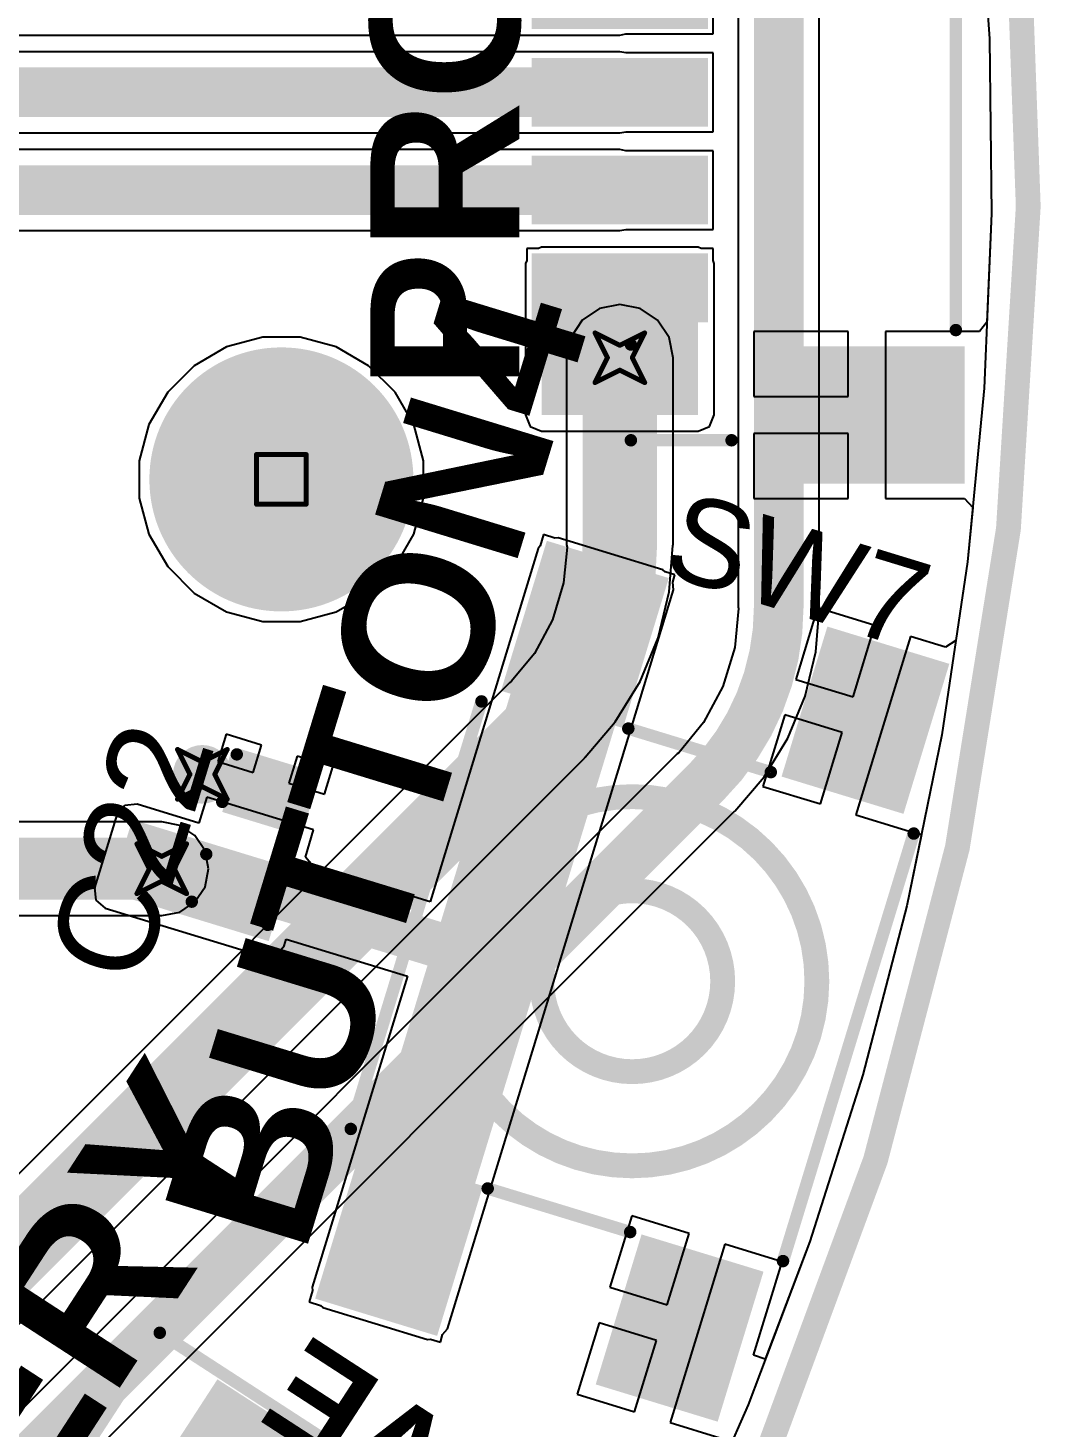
# Model space of a CAD drawing. Header units: inches. Extents: x -5 to 426, y -53 to 116.
# Drawn here: x 51.43 to 61.79, y -32.36 to -18.04 of the extents above; entities that cross this region are included whole.
import ezdxf

# ---------------------------------------------------------------- set-up
doc = ezdxf.new("R2010")
doc.units = ezdxf.units.IN
for name, color, linetype in [('Board Outline', 216, 'Continuous'), ('Bottom Layer', 5, 'Continuous'), ('Bottom Solder', 6, 'Continuous'), ('Drill Drawing', 1, 'Continuous'), ('Multi-Layer', 9, 'Continuous'), ('Pad Holes', 156, 'Continuous'), ('Top Layer', 1, 'Continuous'), ('Top Overlay', 2, 'Continuous'), ('Top Paste', 8, 'Continuous'), ('Top Solder', 216, 'Continuous'), ('Via Holes', 16, 'Continuous')]:
    doc.layers.add(name, color=color, linetype=linetype)
doc.styles.add('Arial', font='', dxfattribs={"height": 0.2})
doc.styles.add('Arial_Bold', font='', dxfattribs={"height": 0.2})
doc.styles.get('Arial').set_extended_font_data('Arial')
doc.styles.get('Arial_Bold').set_extended_font_data('Arial', bold=True)

# ---------------------------------------------------------------- blocks, each defined once
blk = doc.blocks.new('TS_1109S_B_J__19')
at = {"layer": 'Top Layer'}
for points in [[(-3.95, 2.05), (-2.55, 2.05), (-2.55, 0.95), (-3.95, 0.95)], [(2.55, 2.05), (3.95, 2.05), (3.95, 0.95), (2.55, 0.95)], [(-3.95, -0.95), (-2.55, -0.95), (-2.55, -2.05), (-3.95, -2.05)], [(2.55, -0.95), (3.95, -0.95), (3.95, -2.05), (2.55, -2.05)]]:
    blk.add_hatch(color=1, dxfattribs=at).paths.add_polyline_path(points)
at = {"layer": 'Top Paste'}
for points in [[(-3.95, 2.05), (-2.55, 2.05), (-2.55, 0.95), (-3.95, 0.95)], [(2.55, 2.05), (3.95, 2.05), (3.95, 0.95), (2.55, 0.95)], [(-3.95, -0.95), (-2.55, -0.95), (-2.55, -2.05), (-3.95, -2.05)], [(2.55, -0.95), (3.95, -0.95), (3.95, -2.05), (2.55, -2.05)]]:
    blk.add_hatch(color=8, dxfattribs=at).paths.add_polyline_path(points)
at = {"layer": 'Top Solder'}
for points in [[(-4.052, 2.152), (-2.448, 2.152), (-2.448, 0.848), (-4.052, 0.848)], [(2.448, 2.152), (4.052, 2.152), (4.052, 0.848), (2.448, 0.848)], [(-4.052, -0.848), (-2.448, -0.848), (-2.448, -2.152), (-4.052, -2.152)], [(2.448, -0.848), (4.052, -0.848), (4.052, -2.152), (2.448, -2.152)]]:
    blk.add_hatch(color=216, dxfattribs=at).paths.add_polyline_path(points)
at = {"layer": 'Top Overlay'}
for points in [[(-2.286, 2.311, 0.127, 0.127, 0), (2.286, 2.311, 0.127, 0.127, 0)], [(-2.459, 0.794, 0.127, 0.127, 0), (-2.459, -0.73, 0.127, 0.127, 0)], [(2.459, 0.794, 0.127, 0.127, 0), (2.459, -0.73, 0.127, 0.127, 0)], [(-2.286, -2.311, 0.127, 0.127, 0), (2.286, -2.311, 0.127, 0.127, 0)]]:
    blk.add_lwpolyline(points, format="xyseb", dxfattribs=at)
for points in [[(-2.318, 2.311, 0.0635, 0.0635, 1), (-2.254, 2.311, 0.0635, 0.0635, 1)], [(2.254, 2.311, 0.0635, 0.0635, 1), (2.318, 2.311, 0.0635, 0.0635, 1)], [(1.888, 0, 0.254, 0.254, 1), (-1.888, 0, 0.254, 0.254, 1)], [(0.925, 0, 0.254, 0.254, 1), (-0.925, 0, 0.254, 0.254, 1)], [(-2.491, 0.794, 0.0635, 0.0635, 1), (-2.427, 0.794, 0.0635, 0.0635, 1)], [(2.427, 0.794, 0.0635, 0.0635, 1), (2.491, 0.794, 0.0635, 0.0635, 1)], [(-1.951, 0, 0.127, 0.127, 1), (-1.824, 0, 0.127, 0.127, 1)], [(-0.988, 0, 0.127, 0.127, 1), (-0.861, 0, 0.127, 0.127, 1)], [(0.861, 0, 0.127, 0.127, 1), (0.988, 0, 0.127, 0.127, 1)], [(1.824, 0, 0.127, 0.127, 1), (1.951, 0, 0.127, 0.127, 1)], [(-2.491, -0.73, 0.0635, 0.0635, 1), (-2.427, -0.73, 0.0635, 0.0635, 1)], [(2.427, -0.73, 0.0635, 0.0635, 1), (2.491, -0.73, 0.0635, 0.0635, 1)], [(-2.318, -2.311, 0.0635, 0.0635, 1), (-2.254, -2.311, 0.0635, 0.0635, 1)], [(2.254, -2.311, 0.0635, 0.0635, 1), (2.318, -2.311, 0.0635, 0.0635, 1)]]:
    blk.add_lwpolyline(points, format="xyseb", close=True, dxfattribs=at)
blk = doc.blocks.new('V________T______88')
at = {"layer": 'Top Layer'}
for points in [[(-4.4, 2.162), (-3.2, 2.162), (-3.2, 0.362), (-4.4, 0.362)], [(3.2, 2.162), (4.4, 2.162), (4.4, 0.362), (3.2, 0.362)], [(-2.75, -0.463), (-2.25, -0.463), (-2.25, -2.063), (-2.75, -2.063)], [(-1.75, -0.463), (-1.25, -0.463), (-1.25, -2.063), (-1.75, -2.063)], [(-0.75, -0.463), (-0.25, -0.463), (-0.25, -2.063), (-0.75, -2.063)], [(0.25, -0.463), (0.75, -0.463), (0.75, -2.063), (0.25, -2.063)], [(1.25, -0.463), (1.75, -0.463), (1.75, -2.063), (1.25, -2.063)], [(2.25, -0.463), (2.75, -0.463), (2.75, -2.063), (2.25, -2.063)]]:
    blk.add_hatch(color=1, dxfattribs=at).paths.add_polyline_path(points)
at = {"layer": 'Top Paste'}
for points in [[(-4.4, 2.162), (-3.2, 2.162), (-3.2, 0.362), (-4.4, 0.362)], [(3.2, 2.162), (4.4, 2.162), (4.4, 0.362), (3.2, 0.362)], [(-2.75, -0.463), (-2.25, -0.463), (-2.25, -2.063), (-2.75, -2.063)], [(-1.75, -0.463), (-1.25, -0.463), (-1.25, -2.063), (-1.75, -2.063)], [(-0.75, -0.463), (-0.25, -0.463), (-0.25, -2.063), (-0.75, -2.063)], [(0.25, -0.463), (0.75, -0.463), (0.75, -2.063), (0.25, -2.063)], [(1.25, -0.463), (1.75, -0.463), (1.75, -2.063), (1.25, -2.063)], [(2.25, -0.463), (2.75, -0.463), (2.75, -2.063), (2.25, -2.063)]]:
    blk.add_hatch(color=8, dxfattribs=at).paths.add_polyline_path(points)
at = {"layer": 'Top Solder'}
for points in [[(-4.502, 2.264), (-3.098, 2.264), (-3.098, 0.261), (-4.502, 0.261)], [(3.098, 2.264), (4.502, 2.264), (4.502, 0.261), (3.098, 0.261)], [(-2.852, -0.361), (-2.148, -0.361), (-2.148, -2.164), (-2.852, -2.164)], [(-1.852, -0.361), (-1.148, -0.361), (-1.148, -2.164), (-1.852, -2.164)], [(-0.852, -0.361), (-0.148, -0.361), (-0.148, -2.164), (-0.852, -2.164)], [(0.148, -0.361), (0.852, -0.361), (0.852, -2.164), (0.148, -2.164)], [(1.148, -0.361), (1.852, -0.361), (1.852, -2.164), (1.148, -2.164)], [(2.148, -0.361), (2.852, -0.361), (2.852, -2.164), (2.148, -2.164)]]:
    blk.add_hatch(color=216, dxfattribs=at).paths.add_polyline_path(points)
at = {"layer": 'Top Overlay'}
for points in [[(-2.884, 2.173, 0.127, 0.127, 0), (2.932, 2.173, 0.127, 0.127, 0)], [(-4.059, -1.15, 0.127, 0.127, 0), (-4.059, -0.12, 0.127, 0.127, 0)], [(4.059, -1.15, 0.127, 0.127, 0), (4.059, -0.12, 0.127, 0.127, 0)], [(-4.059, -1.15, 0.127, 0.127, 0), (-3.08, -1.15, 0.127, 0.127, 0)], [(4.059, -1.15, 0.127, 0.127, 0), (3.08, -1.15, 0.127, 0.127, 0)], [(-3.023, -1.549, 0.127, 0.127, 0), (-3.15, -1.422, 0.127, 0.127, 0)], [(-3.15, -1.676, 0.127, 0.127, 0), (-3.15, -1.422, 0.127, 0.127, 0)], [(-3.15, -1.676, 0.127, 0.127, 0), (-3.023, -1.549, 0.127, 0.127, 0)]]:
    blk.add_lwpolyline(points, format="xyseb", dxfattribs=at)
for points in [[(-2.916, 2.173, 0.0635, 0.0635, 1), (-2.853, 2.173, 0.0635, 0.0635, 1)], [(2.9, 2.173, 0.0635, 0.0635, 1), (2.964, 2.173, 0.0635, 0.0635, 1)], [(-4.091, -0.12, 0.0635, 0.0635, 1), (-4.027, -0.12, 0.0635, 0.0635, 1)], [(4.027, -0.12, 0.0635, 0.0635, 1), (4.091, -0.12, 0.0635, 0.0635, 1)], [(-4.091, -1.15, 0.0635, 0.0635, 1), (-4.027, -1.15, 0.0635, 0.0635, 1)], [(-4.091, -1.15, 0.0635, 0.0635, 1), (-4.027, -1.15, 0.0635, 0.0635, 1)], [(-3.112, -1.15, 0.0635, 0.0635, 1), (-3.049, -1.15, 0.0635, 0.0635, 1)], [(3.049, -1.15, 0.0635, 0.0635, 1), (3.112, -1.15, 0.0635, 0.0635, 1)], [(4.027, -1.15, 0.0635, 0.0635, 1), (4.091, -1.15, 0.0635, 0.0635, 1)], [(4.027, -1.15, 0.0635, 0.0635, 1), (4.091, -1.15, 0.0635, 0.0635, 1)], [(-3.181, -1.422, 0.0635, 0.0635, 1), (-3.118, -1.422, 0.0635, 0.0635, 1)], [(-3.181, -1.422, 0.0635, 0.0635, 1), (-3.118, -1.422, 0.0635, 0.0635, 1)], [(-3.054, -1.549, 0.0635, 0.0635, 1), (-2.991, -1.549, 0.0635, 0.0635, 1)], [(-3.054, -1.549, 0.0635, 0.0635, 1), (-2.991, -1.549, 0.0635, 0.0635, 1)], [(-3.181, -1.676, 0.0635, 0.0635, 1), (-3.118, -1.676, 0.0635, 0.0635, 1)], [(-3.181, -1.676, 0.0635, 0.0635, 1), (-3.118, -1.676, 0.0635, 0.0635, 1)]]:
    blk.add_lwpolyline(points, format="xyseb", close=True, dxfattribs=at)
blk = doc.blocks.new('B2B_XH_A_LF__SN___90')
at = {"layer": 'Bottom Layer'}
blk.add_hatch(color=5, dxfattribs=at).paths.add_polyline_path([(-2.25, 1), (-0.25, 1), (-0.25, -1), (-2.25, -1)])
h = blk.add_hatch(color=5, dxfattribs=at)
edge = h.paths.add_edge_path()
edge.add_arc((1.25, 0), 1, 0, 360)
at = {"layer": 'Bottom Solder'}
blk.add_hatch(color=6, dxfattribs=at).paths.add_polyline_path([(-2.352, 1.102), (-0.148, 1.102), (-0.148, -1.102), (-2.352, -1.102)])
h = blk.add_hatch(color=6, dxfattribs=at)
edge = h.paths.add_edge_path()
edge.add_arc((1.25, 0), 1.102, 0, 360)
at = {"layer": 'Multi-Layer'}
blk.add_hatch(color=9, dxfattribs=at).paths.add_polyline_path([(-2.25, 1), (-0.25, 1), (-0.25, -1), (-2.25, -1)])
h = blk.add_hatch(color=9, dxfattribs=at)
edge = h.paths.add_edge_path()
edge.add_arc((1.25, 0), 1, 0, 360)
at = {"layer": 'Pad Holes'}
h = blk.add_hatch(color=7, dxfattribs=at)
edge = h.paths.add_edge_path()
edge.add_arc((-1.25, 0), 0.5, 0, 360)
h = blk.add_hatch(color=7, dxfattribs=at)
edge = h.paths.add_edge_path()
edge.add_arc((1.25, 0), 0.5, 0, 360)
at = {"layer": 'Top Layer'}
blk.add_hatch(color=1, dxfattribs=at).paths.add_polyline_path([(-2.25, 1), (-0.25, 1), (-0.25, -1), (-2.25, -1)])
h = blk.add_hatch(color=1, dxfattribs=at)
edge = h.paths.add_edge_path()
edge.add_arc((1.25, 0), 1, 0, 360)
at = {"layer": 'Top Solder'}
blk.add_hatch(color=216, dxfattribs=at).paths.add_polyline_path([(-2.352, 1.102), (-0.148, 1.102), (-0.148, -1.102), (-2.352, -1.102)])
h = blk.add_hatch(color=216, dxfattribs=at)
edge = h.paths.add_edge_path()
edge.add_arc((1.25, 0), 1.102, 0, 360)
at = {"layer": 'Top Overlay'}
for points in [[(-3.782, -3.432, 0.127, 0.127, 0), (-3.782, 2.442, 0.127, 0.127, 0)], [(3.74, 2.442, 0.127, 0.127, 0), (-3.782, 2.442, 0.127, 0.127, 0)], [(3.74, -3.432, 0.127, 0.127, 0), (3.74, 2.442, 0.127, 0.127, 0)], [(3.74, -3.432, 0.127, 0.127, 0), (-3.782, -3.432, 0.127, 0.127, 0)]]:
    blk.add_lwpolyline(points, format="xyseb", dxfattribs=at)
for points in [[(-3.814, 2.442, 0.0635, 0.0635, 1), (-3.75, 2.442, 0.0635, 0.0635, 1)], [(-3.814, 2.442, 0.0635, 0.0635, 1), (-3.75, 2.442, 0.0635, 0.0635, 1)], [(3.708, 2.442, 0.0635, 0.0635, 1), (3.772, 2.442, 0.0635, 0.0635, 1)], [(3.708, 2.442, 0.0635, 0.0635, 1), (3.772, 2.442, 0.0635, 0.0635, 1)], [(-3.814, -3.432, 0.0635, 0.0635, 1), (-3.75, -3.432, 0.0635, 0.0635, 1)], [(-3.814, -3.432, 0.0635, 0.0635, 1), (-3.75, -3.432, 0.0635, 0.0635, 1)], [(3.708, -3.432, 0.0635, 0.0635, 1), (3.772, -3.432, 0.0635, 0.0635, 1)], [(3.708, -3.432, 0.0635, 0.0635, 1), (3.772, -3.432, 0.0635, 0.0635, 1)]]:
    blk.add_lwpolyline(points, format="xyseb", close=True, dxfattribs=at)
blk = doc.blocks.new('C___0402_99')
at = {"layer": 'Top Layer'}
for points in [[(-0.698, -0.318), (-0.698, 0.317), (-0.241, 0.317), (-0.241, -0.318)], [(0.241, -0.318), (0.241, 0.317), (0.698, 0.317), (0.698, -0.318)]]:
    blk.add_hatch(color=1, dxfattribs=at).paths.add_polyline_path(points)
at = {"layer": 'Top Paste'}
for points in [[(-0.698, -0.318), (-0.698, 0.317), (-0.241, 0.317), (-0.241, -0.318)], [(0.241, -0.318), (0.241, 0.317), (0.698, 0.317), (0.698, -0.318)]]:
    blk.add_hatch(color=8, dxfattribs=at).paths.add_polyline_path(points)
at = {"layer": 'Top Solder'}
for points in [[(-0.758, -0.378), (-0.758, 0.377), (-0.181, 0.377), (-0.181, -0.378)], [(0.181, -0.378), (0.181, 0.377), (0.758, 0.377), (0.758, -0.378)]]:
    blk.add_hatch(color=216, dxfattribs=at).paths.add_polyline_path(points)
at = {"layer": 'Top Overlay'}
for points in [[(-0.787, 0.406, 0.127, 0.127, 0), (-0.279, 0.406, 0.127, 0.127, 0)], [(-0.787, 0.406, 0.127, 0.127, 0), (-0.787, -0.406, 0.127, 0.127, 0)], [(0.279, 0.406, 0.127, 0.127, 0), (0.787, 0.406, 0.127, 0.127, 0)], [(0.787, 0.406, 0.127, 0.127, 0), (0.787, -0.406, 0.127, 0.127, 0)], [(-0.787, -0.406, 0.127, 0.127, 0), (-0.279, -0.406, 0.127, 0.127, 0)], [(0.279, -0.406, 0.127, 0.127, 0), (0.787, -0.406, 0.127, 0.127, 0)]]:
    blk.add_lwpolyline(points, format="xyseb", dxfattribs=at)
for points in [[(-0.819, 0.406, 0.0635, 0.0635, 1), (-0.756, 0.406, 0.0635, 0.0635, 1)], [(-0.819, 0.406, 0.0635, 0.0635, 1), (-0.756, 0.406, 0.0635, 0.0635, 1)], [(-0.311, 0.406, 0.0635, 0.0635, 1), (-0.248, 0.406, 0.0635, 0.0635, 1)], [(0.248, 0.406, 0.0635, 0.0635, 1), (0.311, 0.406, 0.0635, 0.0635, 1)], [(0.756, 0.406, 0.0635, 0.0635, 1), (0.819, 0.406, 0.0635, 0.0635, 1)], [(0.756, 0.406, 0.0635, 0.0635, 1), (0.819, 0.406, 0.0635, 0.0635, 1)], [(-0.819, -0.406, 0.0635, 0.0635, 1), (-0.756, -0.406, 0.0635, 0.0635, 1)], [(-0.819, -0.406, 0.0635, 0.0635, 1), (-0.756, -0.406, 0.0635, 0.0635, 1)], [(-0.311, -0.406, 0.0635, 0.0635, 1), (-0.248, -0.406, 0.0635, 0.0635, 1)], [(0.248, -0.406, 0.0635, 0.0635, 1), (0.311, -0.406, 0.0635, 0.0635, 1)], [(0.756, -0.406, 0.0635, 0.0635, 1), (0.819, -0.406, 0.0635, 0.0635, 1)], [(0.756, -0.406, 0.0635, 0.0635, 1), (0.819, -0.406, 0.0635, 0.0635, 1)]]:
    blk.add_lwpolyline(points, format="xyseb", close=True, dxfattribs=at)

msp = doc.modelspace()

# ---------------------------------------------------------------- hatches: boundary and pattern name
at = {"layer": 'Bottom Layer'}
h = msp.add_hatch(color=5, dxfattribs=at)
edge = h.paths.add_edge_path()
edge.add_arc((57.487, -21.413), 0.3, 0, 360)
h = msp.add_hatch(color=5, dxfattribs=at)
edge = h.paths.add_edge_path()
edge.add_arc((54.026, -22.657), 1.3, 0, 360)
h = msp.add_hatch(color=5, dxfattribs=at)
edge = h.paths.add_edge_path()
edge.add_arc((53.218, -25.673), 0.3, 0, 360)
h = msp.add_hatch(color=5, dxfattribs=at)
edge = h.paths.add_edge_path()
edge.add_arc((52.803, -26.639), 0.3, 0, 360)
msp.add_hatch(color=5, dxfattribs=at).paths.add_polyline_path([(53.372, -31.86), (51.488, -34.76), (55.617, -37.442), (57.501, -34.541)])
at = {"layer": 'Bottom Solder'}
h = msp.add_hatch(color=6, dxfattribs=at)
edge = h.paths.add_edge_path()
edge.add_arc((54.026, -22.657), 1.35, 0, 360)
at = {"layer": 'Multi-Layer'}
h = msp.add_hatch(color=9, dxfattribs=at)
edge = h.paths.add_edge_path()
edge.add_arc((54.026, -22.657), 1.3, 0, 360)
at = {"layer": 'Pad Holes'}
h = msp.add_hatch(color=7, dxfattribs=at)
edge = h.paths.add_edge_path()
edge.add_arc((54.026, -22.657), 1.05, 0, 360)
at = {"layer": 'Top Layer'}
for points in [[(56.687, -21.998), (58.287, -21.998), (58.287, -20.448), (56.687, -20.448)], [(57.877, -23.739), (56.809, -23.412), (54.499, -30.967), (55.568, -31.294)], [(53.896, -27.379), (54.124, -26.632), (52.502, -26.136), (52.273, -26.883)], [(56.589, -27.955), (56.725, -27.509), (53.354, -26.479), (53.218, -26.924)]]:
    msp.add_hatch(color=1, dxfattribs=at).paths.add_polyline_path(points)
h = msp.add_hatch(color=1, dxfattribs=at)
edge = h.paths.add_edge_path()
edge.add_arc((57.487, -21.413), 0.3, 0, 360)
h = msp.add_hatch(color=1, dxfattribs=at)
edge = h.paths.add_edge_path()
edge.add_arc((54.026, -22.657), 1.3, 0, 360)
h = msp.add_hatch(color=1, dxfattribs=at)
edge = h.paths.add_edge_path()
edge.add_arc((53.218, -25.673), 0.3, 0, 360)
h = msp.add_hatch(color=1, dxfattribs=at)
edge = h.paths.add_edge_path()
edge.add_arc((52.803, -26.639), 0.3, 0, 360)
at = {"layer": 'Top Solder'}
h = msp.add_hatch(color=216, dxfattribs=at)
edge = h.paths.add_edge_path()
edge.add_arc((54.026, -22.657), 1.35, 0, 360)
at = {"layer": 'Via Holes'}
h = msp.add_hatch(color=7, dxfattribs=at)
edge = h.paths.add_edge_path()
edge.add_arc((57.487, -21.413), 0.15, 0, 360)
h = msp.add_hatch(color=7, dxfattribs=at)
edge = h.paths.add_edge_path()
edge.add_arc((53.218, -25.673), 0.15, 0, 360)
h = msp.add_hatch(color=7, dxfattribs=at)
edge = h.paths.add_edge_path()
edge.add_arc((52.803, -26.639), 0.15, 0, 360)

# ---------------------------------------------------------------- linework, layer by layer
at = {"layer": 'Board Outline'}
msp.add_lwpolyline([(49.772, 6.348, 0.254, 0.254, -1.144567), (-0.298, -38.441, 0.254, 0.254, 0)], format="xyseb", dxfattribs=at)
for points in [[(55.076, -22.657, 0.254, 0.254, 1), (52.976, -22.657, 0.254, 0.254, 1)], [(52.912, -22.657, 0.127, 0.127, 1), (53.039, -22.657, 0.127, 0.127, 1)], [(55.012, -22.657, 0.127, 0.127, 1), (55.139, -22.657, 0.127, 0.127, 1)]]:
    msp.add_lwpolyline(points, format="xyseb", close=True, dxfattribs=at)
at = {"layer": 'Bottom Layer'}
for p, q in [((58.698, -12.997), (58.698, -23.96)), ((59.527, -23.96), (59.527, -12.997)), ((61.15, -16.37), (61.266, -18.152)), ((61.266, -18.152), (61.287, -19.938)), ((61.287, -19.938), (61.212, -21.723)), ((57.487, -20.87), (57.279, -20.911)), ((57.695, -20.911), (57.487, -20.87)), ((57.103, -21.029), (56.985, -21.205)), ((57.279, -20.911), (57.103, -21.029)), ((57.872, -21.029), (57.695, -20.911)), ((57.99, -21.205), (57.872, -21.029)), ((53.465, -21.303), (53.134, -21.495)), ((53.835, -21.204), (53.465, -21.303)), ((54.217, -21.204), (53.835, -21.204)), ((54.586, -21.303), (54.217, -21.204)), ((54.918, -21.495), (54.586, -21.303)), ((56.985, -21.205), (56.943, -21.413)), ((58.031, -21.413), (57.99, -21.205)), ((56.943, -21.413), (56.943, -23.325)), ((58.031, -23.325), (58.031, -21.413)), ((53.134, -21.495), (52.864, -21.765)), ((55.188, -21.765), (54.918, -21.495)), ((61.212, -21.723), (61.043, -23.501)), ((52.864, -21.765), (52.672, -22.096)), ((55.379, -22.096), (55.188, -21.765)), ((52.672, -22.096), (52.573, -22.466)), ((55.478, -22.466), (55.379, -22.096)), ((52.573, -22.466), (52.573, -22.848)), ((55.478, -22.848), (55.478, -22.466)), ((52.573, -22.848), (52.672, -23.217)), ((55.379, -23.217), (55.478, -22.848)), ((52.672, -23.217), (52.864, -23.549)), ((55.188, -23.549), (55.379, -23.217)), ((56.943, -23.325), (56.948, -23.35)), ((57.992, -23.807), (58.03, -23.333)), ((58.03, -23.333), (58.031, -23.325)), ((56.948, -23.35), (56.912, -23.716)), ((52.864, -23.549), (53.134, -23.819)), ((54.918, -23.819), (55.188, -23.549)), ((61.043, -23.501), (60.779, -25.268)), ((56.912, -23.716), (56.798, -24.092)), ((53.134, -23.819), (53.465, -24.01)), ((54.586, -24.01), (54.918, -23.819)), ((57.879, -24.277), (57.992, -23.807)), ((53.465, -24.01), (53.835, -24.109)), ((54.217, -24.109), (54.586, -24.01)), ((58.702, -23.978), (58.662, -24.376)), ((58.698, -23.96), (58.702, -23.978)), ((59.491, -24.422), (59.528, -23.96)), ((59.528, -23.96), (59.527, -23.96)), ((53.835, -24.109), (54.217, -24.109)), ((56.798, -24.092), (56.613, -24.438)), ((57.694, -24.724), (57.879, -24.277)), ((56.613, -24.438), (56.38, -24.722)), ((58.662, -24.376), (58.541, -24.775)), ((59.383, -24.873), (59.491, -24.422)), ((56.359, -24.736), (48.042, -33.053)), ((56.38, -24.722), (56.359, -24.736)), ((57.441, -25.137), (57.694, -24.724)), ((58.541, -24.775), (58.344, -25.144)), ((59.206, -25.302), (59.383, -24.873)), ((57.132, -25.499), (57.441, -25.137)), ((58.344, -25.144), (58.091, -25.452)), ((58.963, -25.697), (59.206, -25.302)), ((60.779, -25.268), (60.422, -27.018)), ((58.075, -25.463), (49.414, -34.124)), ((58.091, -25.452), (58.075, -25.463)), ((48.811, -33.822), (57.128, -25.505)), ((57.128, -25.505), (57.132, -25.499)), ((58.662, -26.05), (58.963, -25.697)), ((50, -34.71), (58.661, -26.049)), ((58.661, -26.049), (58.662, -26.05)), ((52.803, -26.16), (46.586, -26.16)), ((52.986, -26.197), (52.803, -26.16)), ((53.142, -26.3), (52.986, -26.197)), ((53.246, -26.456), (53.142, -26.3)), ((53.282, -26.639), (53.246, -26.456)), ((53.246, -26.823), (53.282, -26.639)), ((53.142, -26.978), (53.246, -26.823)), ((52.986, -27.082), (53.142, -26.978)), ((60.422, -27.018), (59.972, -28.747)), ((46.586, -27.118), (52.803, -27.118)), ((52.803, -27.118), (52.986, -27.082)), ((59.972, -28.747), (59.43, -30.449)), ((59.43, -30.449), (58.799, -32.12)), ((58.799, -32.12), (58.079, -33.754))]:
    msp.add_line(p, q, dxfattribs=at)
for points in [[(59.112, -23.96, 0.508, 0.508, 0), (59.112, -12.997, 0.508, 0.508, 0)], [(57.487, -23.325, 0.762, 0.762, 0), (57.487, -21.413, 0.762, 0.762, 0)], [(57.487, -23.325, 0.762, 0.762, -0.198912), (56.743, -25.121, 0.762, 0.762, 0)], [(59.112, -23.96, 0.508, 0.508, -0.198912), (58.368, -25.756, 0.508, 0.508, 0)], [(48.427, -33.437, 0.762, 0.762, 0), (56.743, -25.121, 0.762, 0.762, 0)], [(49.707, -34.417, 0.508, 0.508, 0), (58.368, -25.756, 0.508, 0.508, 0)], [(46.586, -26.639, 0.635, 0.635, 0), (52.803, -26.639, 0.635, 0.635, 0)]]:
    msp.add_lwpolyline(points, format="xyseb", dxfattribs=at)
for points in [[(57.297, -21.413, 0.381, 0.381, 1), (57.678, -21.413, 0.381, 0.381, 1)], [(57.297, -23.325, 0.381, 0.381, 1), (57.678, -23.325, 0.381, 0.381, 1)], [(57.297, -23.325, 0.381, 0.381, 1), (57.678, -23.325, 0.381, 0.381, 1)], [(58.985, -23.96, 0.254, 0.254, 1), (59.239, -23.96, 0.254, 0.254, 1)], [(58.985, -23.96, 0.254, 0.254, 1), (59.239, -23.96, 0.254, 0.254, 1)], [(56.553, -25.121, 0.381, 0.381, 1), (56.934, -25.121, 0.381, 0.381, 1)], [(56.553, -25.121, 0.381, 0.381, 1), (56.934, -25.121, 0.381, 0.381, 1)], [(58.241, -25.756, 0.254, 0.254, 1), (58.495, -25.756, 0.254, 0.254, 1)], [(58.241, -25.756, 0.254, 0.254, 1), (58.495, -25.756, 0.254, 0.254, 1)], [(52.644, -26.639, 0.318, 0.318, 1), (52.962, -26.639, 0.318, 0.318, 1)]]:
    msp.add_lwpolyline(points, format="xyseb", close=True, dxfattribs=at)
at = {"layer": 'Drill Drawing'}
for points in [[(57.233, -21.159, 0.0508, 0.0508, 0), (57.487, -21.286, 0.0508, 0.0508, 0)], [(57.233, -21.159, 0.0508, 0.0508, 0), (57.36, -21.413, 0.0508, 0.0508, 0)], [(57.487, -21.286, 0.0508, 0.0508, 0), (57.741, -21.159, 0.0508, 0.0508, 0)], [(57.614, -21.413, 0.0508, 0.0508, 0), (57.741, -21.159, 0.0508, 0.0508, 0)], [(57.233, -21.667, 0.0508, 0.0508, 0), (57.36, -21.413, 0.0508, 0.0508, 0)], [(57.614, -21.413, 0.0508, 0.0508, 0), (57.741, -21.667, 0.0508, 0.0508, 0)], [(57.233, -21.667, 0.0508, 0.0508, 0), (57.487, -21.54, 0.0508, 0.0508, 0)], [(57.487, -21.54, 0.0508, 0.0508, 0), (57.741, -21.667, 0.0508, 0.0508, 0)], [(53.772, -22.403, 0.0508, 0.0508, 0), (54.28, -22.403, 0.0508, 0.0508, 0)], [(53.772, -22.911, 0.0508, 0.0508, 0), (53.772, -22.403, 0.0508, 0.0508, 0)], [(54.28, -22.911, 0.0508, 0.0508, 0), (54.28, -22.403, 0.0508, 0.0508, 0)], [(53.772, -22.911, 0.0508, 0.0508, 0), (54.28, -22.911, 0.0508, 0.0508, 0)], [(52.964, -25.419, 0.0508, 0.0508, 0), (53.218, -25.546, 0.0508, 0.0508, 0)], [(52.964, -25.419, 0.0508, 0.0508, 0), (53.091, -25.673, 0.0508, 0.0508, 0)], [(53.218, -25.546, 0.0508, 0.0508, 0), (53.472, -25.419, 0.0508, 0.0508, 0)], [(53.345, -25.673, 0.0508, 0.0508, 0), (53.472, -25.419, 0.0508, 0.0508, 0)], [(52.964, -25.927, 0.0508, 0.0508, 0), (53.091, -25.673, 0.0508, 0.0508, 0)], [(53.345, -25.673, 0.0508, 0.0508, 0), (53.472, -25.927, 0.0508, 0.0508, 0)], [(52.964, -25.927, 0.0508, 0.0508, 0), (53.218, -25.8, 0.0508, 0.0508, 0)], [(53.218, -25.8, 0.0508, 0.0508, 0), (53.472, -25.927, 0.0508, 0.0508, 0)], [(52.549, -26.385, 0.0508, 0.0508, 0), (52.803, -26.512, 0.0508, 0.0508, 0)], [(52.549, -26.385, 0.0508, 0.0508, 0), (52.676, -26.639, 0.0508, 0.0508, 0)], [(52.803, -26.512, 0.0508, 0.0508, 0), (53.057, -26.385, 0.0508, 0.0508, 0)], [(52.93, -26.639, 0.0508, 0.0508, 0), (53.057, -26.385, 0.0508, 0.0508, 0)], [(52.549, -26.893, 0.0508, 0.0508, 0), (52.676, -26.639, 0.0508, 0.0508, 0)], [(52.93, -26.639, 0.0508, 0.0508, 0), (53.057, -26.893, 0.0508, 0.0508, 0)], [(52.549, -26.893, 0.0508, 0.0508, 0), (52.803, -26.766, 0.0508, 0.0508, 0)], [(52.803, -26.766, 0.0508, 0.0508, 0), (53.057, -26.893, 0.0508, 0.0508, 0)]]:
    msp.add_lwpolyline(points, format="xyseb", dxfattribs=at)
for points in [[(57.221, -21.159, 0.0254, 0.0254, 1), (57.246, -21.159, 0.0254, 0.0254, 1)], [(57.221, -21.159, 0.0254, 0.0254, 1), (57.246, -21.159, 0.0254, 0.0254, 1)], [(57.729, -21.159, 0.0254, 0.0254, 1), (57.754, -21.159, 0.0254, 0.0254, 1)], [(57.729, -21.159, 0.0254, 0.0254, 1), (57.754, -21.159, 0.0254, 0.0254, 1)], [(57.475, -21.286, 0.0254, 0.0254, 1), (57.5, -21.286, 0.0254, 0.0254, 1)], [(57.475, -21.286, 0.0254, 0.0254, 1), (57.5, -21.286, 0.0254, 0.0254, 1)], [(57.348, -21.413, 0.0254, 0.0254, 1), (57.373, -21.413, 0.0254, 0.0254, 1)], [(57.348, -21.413, 0.0254, 0.0254, 1), (57.373, -21.413, 0.0254, 0.0254, 1)], [(57.602, -21.413, 0.0254, 0.0254, 1), (57.627, -21.413, 0.0254, 0.0254, 1)], [(57.602, -21.413, 0.0254, 0.0254, 1), (57.627, -21.413, 0.0254, 0.0254, 1)], [(57.475, -21.54, 0.0254, 0.0254, 1), (57.5, -21.54, 0.0254, 0.0254, 1)], [(57.475, -21.54, 0.0254, 0.0254, 1), (57.5, -21.54, 0.0254, 0.0254, 1)], [(57.221, -21.667, 0.0254, 0.0254, 1), (57.246, -21.667, 0.0254, 0.0254, 1)], [(57.221, -21.667, 0.0254, 0.0254, 1), (57.246, -21.667, 0.0254, 0.0254, 1)], [(57.729, -21.667, 0.0254, 0.0254, 1), (57.754, -21.667, 0.0254, 0.0254, 1)], [(57.729, -21.667, 0.0254, 0.0254, 1), (57.754, -21.667, 0.0254, 0.0254, 1)], [(53.759, -22.403, 0.0254, 0.0254, 1), (53.785, -22.403, 0.0254, 0.0254, 1)], [(53.759, -22.403, 0.0254, 0.0254, 1), (53.785, -22.403, 0.0254, 0.0254, 1)], [(54.267, -22.403, 0.0254, 0.0254, 1), (54.292, -22.403, 0.0254, 0.0254, 1)], [(54.267, -22.403, 0.0254, 0.0254, 1), (54.292, -22.403, 0.0254, 0.0254, 1)], [(53.759, -22.911, 0.0254, 0.0254, 1), (53.785, -22.911, 0.0254, 0.0254, 1)], [(53.759, -22.911, 0.0254, 0.0254, 1), (53.785, -22.911, 0.0254, 0.0254, 1)], [(54.267, -22.911, 0.0254, 0.0254, 1), (54.292, -22.911, 0.0254, 0.0254, 1)], [(54.267, -22.911, 0.0254, 0.0254, 1), (54.292, -22.911, 0.0254, 0.0254, 1)], [(52.951, -25.419, 0.0254, 0.0254, 1), (52.977, -25.419, 0.0254, 0.0254, 1)], [(52.951, -25.419, 0.0254, 0.0254, 1), (52.977, -25.419, 0.0254, 0.0254, 1)], [(53.459, -25.419, 0.0254, 0.0254, 1), (53.485, -25.419, 0.0254, 0.0254, 1)], [(53.459, -25.419, 0.0254, 0.0254, 1), (53.485, -25.419, 0.0254, 0.0254, 1)], [(53.205, -25.546, 0.0254, 0.0254, 1), (53.231, -25.546, 0.0254, 0.0254, 1)], [(53.205, -25.546, 0.0254, 0.0254, 1), (53.231, -25.546, 0.0254, 0.0254, 1)], [(53.078, -25.673, 0.0254, 0.0254, 1), (53.104, -25.673, 0.0254, 0.0254, 1)], [(53.078, -25.673, 0.0254, 0.0254, 1), (53.104, -25.673, 0.0254, 0.0254, 1)], [(53.332, -25.673, 0.0254, 0.0254, 1), (53.358, -25.673, 0.0254, 0.0254, 1)], [(53.332, -25.673, 0.0254, 0.0254, 1), (53.358, -25.673, 0.0254, 0.0254, 1)], [(52.951, -25.927, 0.0254, 0.0254, 1), (52.977, -25.927, 0.0254, 0.0254, 1)], [(52.951, -25.927, 0.0254, 0.0254, 1), (52.977, -25.927, 0.0254, 0.0254, 1)], [(53.205, -25.8, 0.0254, 0.0254, 1), (53.231, -25.8, 0.0254, 0.0254, 1)], [(53.205, -25.8, 0.0254, 0.0254, 1), (53.231, -25.8, 0.0254, 0.0254, 1)], [(53.459, -25.927, 0.0254, 0.0254, 1), (53.485, -25.927, 0.0254, 0.0254, 1)], [(53.459, -25.927, 0.0254, 0.0254, 1), (53.485, -25.927, 0.0254, 0.0254, 1)], [(52.536, -26.385, 0.0254, 0.0254, 1), (52.562, -26.385, 0.0254, 0.0254, 1)], [(52.536, -26.385, 0.0254, 0.0254, 1), (52.562, -26.385, 0.0254, 0.0254, 1)], [(53.044, -26.385, 0.0254, 0.0254, 1), (53.07, -26.385, 0.0254, 0.0254, 1)], [(53.044, -26.385, 0.0254, 0.0254, 1), (53.07, -26.385, 0.0254, 0.0254, 1)], [(52.663, -26.639, 0.0254, 0.0254, 1), (52.689, -26.639, 0.0254, 0.0254, 1)], [(52.663, -26.639, 0.0254, 0.0254, 1), (52.689, -26.639, 0.0254, 0.0254, 1)], [(52.79, -26.512, 0.0254, 0.0254, 1), (52.816, -26.512, 0.0254, 0.0254, 1)], [(52.79, -26.512, 0.0254, 0.0254, 1), (52.816, -26.512, 0.0254, 0.0254, 1)], [(52.917, -26.639, 0.0254, 0.0254, 1), (52.943, -26.639, 0.0254, 0.0254, 1)], [(52.917, -26.639, 0.0254, 0.0254, 1), (52.943, -26.639, 0.0254, 0.0254, 1)], [(52.79, -26.766, 0.0254, 0.0254, 1), (52.816, -26.766, 0.0254, 0.0254, 1)], [(52.79, -26.766, 0.0254, 0.0254, 1), (52.816, -26.766, 0.0254, 0.0254, 1)], [(52.536, -26.893, 0.0254, 0.0254, 1), (52.562, -26.893, 0.0254, 0.0254, 1)], [(52.536, -26.893, 0.0254, 0.0254, 1), (52.562, -26.893, 0.0254, 0.0254, 1)], [(53.044, -26.893, 0.0254, 0.0254, 1), (53.07, -26.893, 0.0254, 0.0254, 1)], [(53.044, -26.893, 0.0254, 0.0254, 1), (53.07, -26.893, 0.0254, 0.0254, 1)]]:
    msp.add_lwpolyline(points, format="xyseb", close=True, dxfattribs=at)
at = {"layer": 'Top Layer'}
for p, q in [((61.15, -16.37), (61.266, -18.152)), ((58.44, -18.101), (58.44, -17.329)), ((46.329, -18.113), (57.487, -18.113)), ((57.487, -18.113), (57.547, -18.101)), ((57.547, -18.101), (58.44, -18.101)), ((61.266, -18.152), (61.287, -19.938)), ((57.487, -18.284), (46.345, -18.284)), ((57.547, -18.296), (57.487, -18.284)), ((58.44, -18.296), (57.547, -18.296)), ((58.44, -19.101), (58.44, -18.296)), ((46.345, -19.113), (57.487, -19.113)), ((57.487, -19.113), (57.547, -19.101)), ((57.547, -19.101), (58.44, -19.101)), ((57.487, -19.284), (46.341, -19.284)), ((57.547, -19.296), (57.487, -19.284)), ((58.44, -19.296), (57.547, -19.296)), ((58.44, -20.101), (58.44, -19.296)), ((61.287, -19.938), (61.241, -21.048)), ((46.341, -20.113), (57.487, -20.113)), ((57.487, -20.113), (57.547, -20.101)), ((57.547, -20.101), (58.44, -20.101)), ((56.657, -20.296), (56.535, -20.296)), ((56.535, -20.296), (56.535, -20.418)), ((56.687, -20.283), (56.657, -20.296)), ((58.287, -20.283), (56.687, -20.283)), ((58.318, -20.296), (58.287, -20.283)), ((58.44, -20.296), (58.318, -20.296)), ((58.44, -20.418), (58.44, -20.296)), ((56.535, -20.418), (56.522, -20.448)), ((56.522, -20.448), (56.522, -21.998)), ((58.452, -20.448), (58.44, -20.418)), ((58.452, -21.998), (58.452, -20.448)), ((59.822, -21.144), (58.858, -21.144)), ((58.858, -21.144), (58.858, -21.808)), ((59.822, -21.808), (59.822, -21.144)), ((61.166, -21.144), (60.203, -21.144)), ((60.203, -21.144), (60.203, -21.998)), ((61.241, -21.048), (61.166, -21.144)), ((53.465, -21.303), (53.134, -21.495)), ((53.835, -21.204), (53.465, -21.303)), ((54.217, -21.204), (53.835, -21.204)), ((54.586, -21.303), (54.217, -21.204)), ((54.918, -21.495), (54.586, -21.303)), ((53.134, -21.495), (52.864, -21.765)), ((55.188, -21.765), (54.918, -21.495)), ((52.864, -21.765), (52.672, -22.096)), ((55.379, -22.096), (55.188, -21.765)), ((58.858, -21.808), (59.822, -21.808)), ((56.522, -21.998), (56.571, -22.115)), ((58.404, -22.115), (58.452, -21.998)), ((60.203, -21.998), (60.203, -22.852)), ((52.672, -22.096), (52.573, -22.466)), ((55.478, -22.466), (55.379, -22.096)), ((56.571, -22.115), (56.687, -22.163)), ((56.687, -22.163), (58.287, -22.163)), ((58.287, -22.163), (58.404, -22.115)), ((59.822, -22.189), (58.858, -22.189)), ((58.858, -22.189), (58.858, -22.852)), ((59.822, -22.852), (59.822, -22.189)), ((52.573, -22.466), (52.573, -22.848)), ((55.478, -22.848), (55.478, -22.466)), ((52.573, -22.848), (52.672, -23.217)), ((55.379, -23.217), (55.478, -22.848)), ((58.858, -22.852), (59.822, -22.852)), ((60.203, -22.852), (61.011, -22.852)), ((61.011, -22.852), (61.096, -22.946)), ((61.096, -22.946), (61.043, -23.501)), ((52.672, -23.217), (52.864, -23.549)), ((55.188, -23.549), (55.379, -23.217)), ((56.708, -23.222), (56.672, -23.338)), ((56.824, -23.257), (56.708, -23.222)), ((56.857, -23.254), (56.824, -23.257)), ((57.926, -23.581), (56.857, -23.254)), ((56.857, -23.254), (56.857, -23.254)), ((56.651, -23.364), (55.546, -26.976)), ((56.672, -23.338), (56.651, -23.364)), ((52.864, -23.549), (53.134, -23.819)), ((54.918, -23.819), (55.188, -23.549)), ((57.951, -23.602), (57.926, -23.581)), ((58.051, -23.632), (57.951, -23.602)), ((61.043, -23.501), (60.923, -24.304)), ((58.028, -23.709), (58.051, -23.632)), ((58.035, -23.787), (58.028, -23.709)), ((53.134, -23.819), (53.465, -24.01)), ((54.586, -24.01), (54.918, -23.819)), ((56.883, -27.556), (58.035, -23.787)), ((53.465, -24.01), (53.835, -24.109)), ((54.217, -24.109), (54.586, -24.01)), ((59.509, -23.972), (59.286, -24.702)), ((60.096, -24.151), (59.509, -23.972)), ((53.835, -24.109), (54.217, -24.109)), ((59.872, -24.881), (60.096, -24.151)), ((60.46, -24.263), (60.181, -25.175)), ((60.816, -24.372), (60.46, -24.263)), ((60.923, -24.304), (60.816, -24.372)), ((59.286, -24.702), (59.872, -24.881)), ((59.174, -25.066), (58.951, -25.797)), ((59.761, -25.246), (59.174, -25.066)), ((60.181, -25.175), (59.902, -26.087)), ((53.46, -25.263), (53.375, -25.542)), ((53.824, -25.374), (53.46, -25.263)), ((59.538, -25.976), (59.761, -25.246)), ((53.739, -25.654), (53.824, -25.374)), ((53.375, -25.542), (53.739, -25.654)), ((54.189, -25.486), (54.103, -25.765)), ((54.553, -25.597), (54.189, -25.486)), ((54.468, -25.877), (54.553, -25.597)), ((54.103, -25.765), (54.468, -25.877)), ((53.263, -25.907), (53.182, -26.172)), ((53.81, -26.074), (53.263, -25.907)), ((58.951, -25.797), (59.538, -25.976)), ((52.424, -25.991), (52.344, -26.088)), ((52.55, -25.979), (52.424, -25.991)), ((53.182, -26.172), (52.55, -25.979)), ((52.344, -26.088), (52.115, -26.835)), ((54.356, -26.241), (53.81, -26.074)), ((59.902, -26.087), (60.367, -26.23)), ((54.271, -26.52), (54.356, -26.241)), ((60.367, -26.23), (60.489, -26.267)), ((60.571, -26.288), (60.422, -27.018)), ((60.489, -26.267), (60.571, -26.288)), ((54.349, -26.61), (54.271, -26.52)), ((55.546, -26.976), (54.349, -26.61)), ((52.115, -26.835), (52.128, -26.961)), ((52.128, -26.961), (52.225, -27.041)), ((52.225, -27.041), (53.847, -27.537)), ((60.422, -27.018), (59.972, -28.747)), ((53.973, -27.525), (54.053, -27.427)), ((54.053, -27.427), (54.074, -27.358)), ((54.074, -27.358), (55.314, -27.737)), ((53.847, -27.537), (53.973, -27.525)), ((56.747, -28.003), (56.883, -27.558)), ((56.883, -27.558), (56.883, -27.556)), ((55.314, -27.737), (54.341, -30.919)), ((55.725, -31.342), (56.746, -28.004)), ((56.746, -28.004), (56.747, -28.003)), ((59.972, -28.747), (59.43, -30.449)), ((57.609, -30.188), (57.385, -30.918)), ((58.195, -30.367), (57.609, -30.188)), ((57.972, -31.097), (58.195, -30.367)), ((58.56, -30.479), (58.281, -31.391)), ((59.146, -30.658), (58.56, -30.479)), ((59.43, -30.449), (58.974, -31.655)), ((58.854, -31.613), (59.146, -30.658)), ((54.341, -30.919), (54.344, -30.951)), ((57.385, -30.918), (57.972, -31.097)), ((54.344, -30.951), (54.309, -31.068)), ((54.309, -31.068), (54.425, -31.104)), ((54.425, -31.104), (54.451, -31.125)), ((54.451, -31.125), (55.52, -31.451)), ((55.675, -31.403), (55.725, -31.342)), ((57.274, -31.282), (57.051, -32.013)), ((57.861, -31.462), (57.274, -31.282)), ((55.52, -31.451), (55.552, -31.448)), ((55.552, -31.448), (55.652, -31.479)), ((55.652, -31.479), (55.675, -31.403)), ((57.637, -32.192), (57.861, -31.462)), ((58.281, -31.391), (58.002, -32.303)), ((58.974, -31.655), (58.854, -31.613)), ((57.051, -32.013), (57.637, -32.192)), ((58.002, -32.303), (58.511, -32.459))]:
    msp.add_line(p, q, dxfattribs=at)
for points in [[(46.345, -18.698, 0.508, 0.508, 0), (57.487, -18.698, 0.508, 0.508, 0)], [(46.341, -19.698, 0.508, 0.508, 0), (57.487, -19.698, 0.508, 0.508, 0)]]:
    msp.add_lwpolyline(points, format="xyseb", dxfattribs=at)
for points in [[(57.36, -18.698, 0.254, 0.254, 1), (57.614, -18.698, 0.254, 0.254, 1)], [(57.36, -19.698, 0.254, 0.254, 1), (57.614, -19.698, 0.254, 0.254, 1)]]:
    msp.add_lwpolyline(points, format="xyseb", close=True, dxfattribs=at)

# ---------------------------------------------------------------- block references
for name, p, rotation in [('V________T______88', (58.75, -18.198), 270), ('TS_1109S_B_J__19', (57.614, -27.789), 73), ('C___0402_99', (53.728, -26.341), 73), ('B2B_XH_A_LF__SN___90', (53.601, -36.425), 237)]:
    msp.add_blockref(name, p, dxfattribs=dict(rotation=rotation))

# ---------------------------------------------------------------- texts
at = {"layer": 'Top Overlay'}
for s, height, rotation, style, p in [('PROGRAM.', 1.524, 90, 'Arial_Bold', (56.46, -21.744)), ('BUTTON4', 1.524, 73, 'Arial_Bold', (54.257, -30.609)), ('SW7', 0.889, 343, 'Arial', (57.893, -23.615)), ('C22', 1.016, 73, 'Arial', (52.591, -27.857)), ('BATTERY', 1.651, 57, 'Arial_Bold', (48.103, -38.522)), ('-VE', 1.016, 147, 'Arial_Bold', (56.287, -32.686))]:
    msp.add_text(s, height=height, rotation=rotation, dxfattribs=dict(at, style=style)).set_placement(p)

doc.saveas('drawing.dxf')
